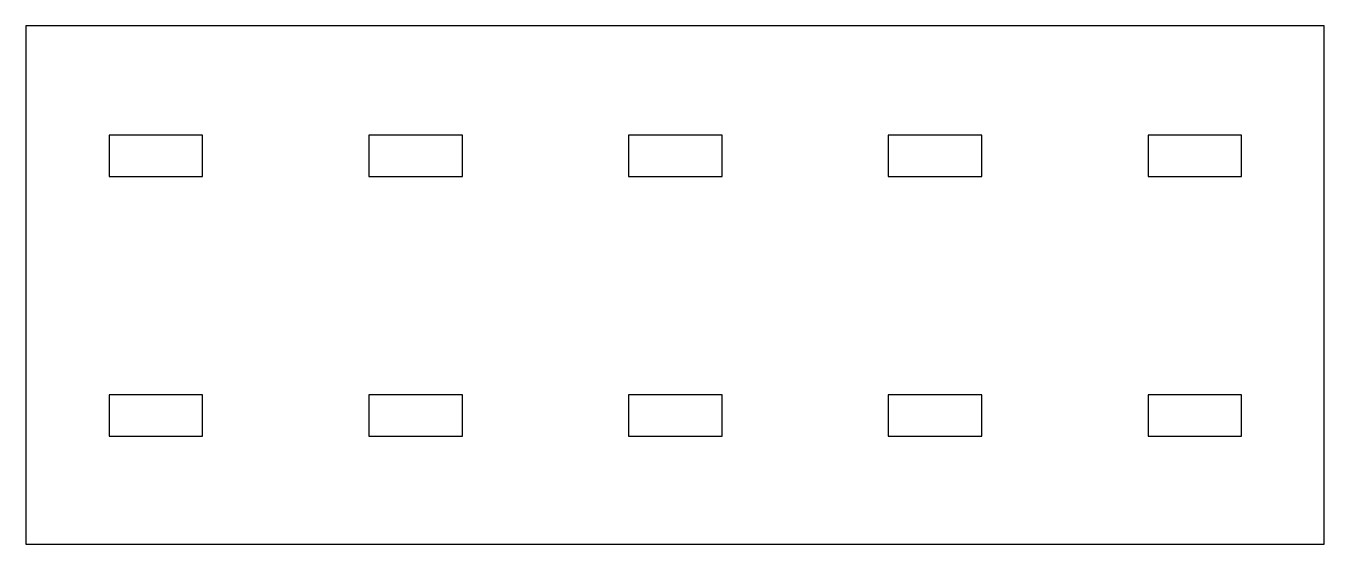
# Model space of a CAD drawing. Header units: millimetres. Extents: x -10 to 89.9, y -29.9 to 10.
import ezdxf

# ---------------------------------------------------------------- set-up
doc = ezdxf.new("R2010")
doc.units = ezdxf.units.MM

msp = doc.modelspace()

# ---------------------------------------------------------------- linework, layer by layer
at = {"color": 7, "linetype": 'Continuous', "lineweight": 25}
for p, q in [((89.949, 10), (-10, 10)), ((-10, 10), (-10, -29.898)), ((89.949, -29.898), (89.949, 10)), ((-3.6, 1.6), (-3.6, -1.6)), ((3.6, 1.6), (-3.6, 1.6)), ((3.6, -1.6), (3.6, 1.6)), ((23.6, 1.6), (16.4, 1.6)), ((16.4, 1.6), (16.4, -1.6)), ((23.6, -1.6), (23.6, 1.6)), ((43.6, 1.6), (36.4, 1.6)), ((36.4, 1.6), (36.4, -1.6)), ((43.6, -1.6), (43.6, 1.6)), ((63.6, 1.6), (56.4, 1.6)), ((56.4, 1.6), (56.4, -1.6)), ((63.6, -1.6), (63.6, 1.6)), ((83.6, 1.6), (76.4, 1.6)), ((76.4, 1.6), (76.4, -1.6)), ((83.6, -1.6), (83.6, 1.6)), ((-3.6, -1.6), (3.6, -1.6)), ((16.4, -1.6), (23.6, -1.6)), ((36.4, -1.6), (43.6, -1.6)), ((56.4, -1.6), (63.6, -1.6)), ((76.4, -1.6), (83.6, -1.6)), ((3.6, -18.4), (-3.6, -18.4)), ((-3.6, -18.4), (-3.6, -21.6)), ((3.6, -21.6), (3.6, -18.4)), ((23.6, -18.4), (16.4, -18.4)), ((16.4, -18.4), (16.4, -21.6)), ((23.6, -21.6), (23.6, -18.4)), ((43.6, -18.4), (36.4, -18.4)), ((36.4, -18.4), (36.4, -21.6)), ((43.6, -21.6), (43.6, -18.4)), ((63.6, -18.4), (56.4, -18.4)), ((56.4, -18.4), (56.4, -21.6)), ((63.6, -21.6), (63.6, -18.4)), ((83.6, -18.4), (76.4, -18.4)), ((76.4, -18.4), (76.4, -21.6)), ((83.6, -21.6), (83.6, -18.4)), ((-3.6, -21.6), (3.6, -21.6)), ((16.4, -21.6), (23.6, -21.6)), ((36.4, -21.6), (43.6, -21.6)), ((56.4, -21.6), (63.6, -21.6)), ((76.4, -21.6), (83.6, -21.6)), ((-10, -29.898), (89.949, -29.898))]:
    msp.add_line(p, q, dxfattribs=at)

doc.saveas('drawing.dxf')
